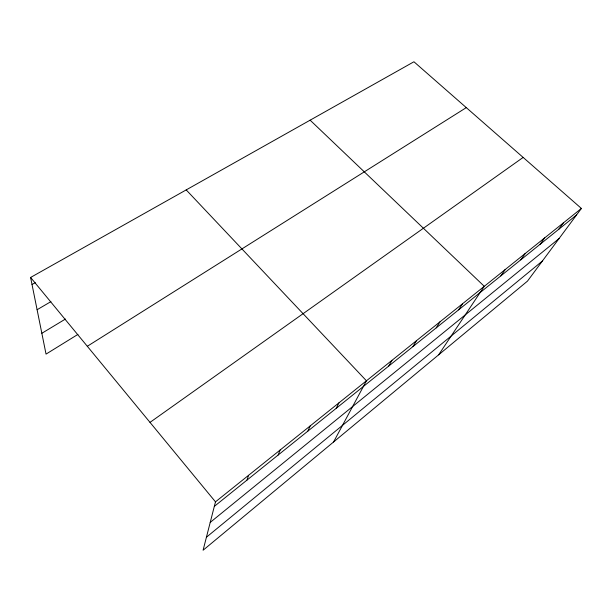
<?xml version="1.0" encoding="UTF-8"?>
<svg xmlns="http://www.w3.org/2000/svg" width="612" height="612" viewBox="0 0 612 612"><rect width="100%" height="100%" fill="white"/><g stroke="black" fill="none" stroke-linecap="round" stroke-linejoin="round"><path stroke-width="0.92" d="M581.4 208.447L215.485 501.848L203.085 550.234L527.475 281.13L581.4 208.447L413.942 61.766L30.6 277.45L46.038 354.103L77.931 334.397M246.98 480.099L248.594 475.31M278.116 455.053L280.135 450.011M307.844 431.139L310.23 425.883M336.248 408.288L338.972 402.834M333.54 442.017L366.45 380.802L186.201 189.904M388.697 366.098L391.986 360.33M412.939 346.599L416.481 340.693M436.234 327.864L439.99 321.836M458.61 309.856L462.573 303.728M438.628 354.838L484.283 286.317L310.131 120.174M500.868 275.867L505.183 269.563M520.835 259.802L525.295 253.437M540.075 244.326L544.68 237.892M558.641 229.393L563.369 222.906M206.412 537.244L542.416 260.995M210.214 522.411L559.054 238.573M214.33 506.369L576.558 214.973M150.009 422.379L523.145 157.422M87.309 346.285L466.29 107.62M41.846 333.28L65.446 319.051M37.102 309.726L50.903 301.639M32.023 284.503L35.274 282.66M30.6 277.45L215.485 501.848"/></g></svg>
